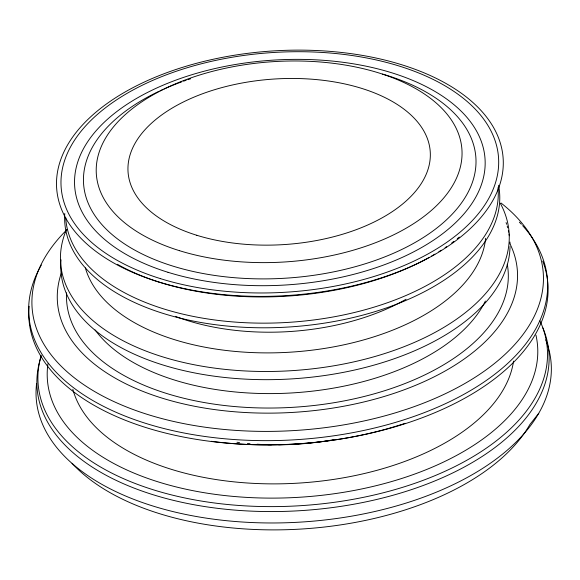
<?xml version="1.0" encoding="UTF-8"?>
<svg xmlns="http://www.w3.org/2000/svg" width="580" height="580" viewBox="0 0 580 580"><rect width="100%" height="100%" fill="white"/><g stroke="black" fill="none" stroke-linecap="round" stroke-linejoin="round"><path stroke-width="0.87" d="M538.74 413.308L529.859 424.56A247.827 135.706 -3.8 0 1 311.699 528.279A247.827 135.706 -3.8 0 1 72.043 463.318M382.568 74.102A196.584 107.641 -3.8 0 1 433.688 230.427A196.584 107.641 -3.8 0 1 140.759 253.293A196.584 107.641 -3.8 0 1 158.369 91.611M159.964 90.857A196.584 107.641 -3.8 0 1 162.378 89.74M164.01 89.001A196.584 107.641 -3.8 0 1 181.815 81.816M183.563 81.193A196.584 107.641 -3.8 0 1 186.202 80.265M187.963 79.67A196.584 107.641 -3.8 0 1 190.624 78.786M497.974 187.681A216.666 118.639 -3.8 0 1 290.783 322.219A216.666 118.639 -3.8 0 1 65.692 217.478M498.583 185.31A217.913 119.321 -3.8 0 1 289.514 326.961A217.913 119.321 -3.8 0 1 64.772 213.476M500.337 203.362A224.764 123.069 -3.8 0 1 290.594 370.743A224.764 123.069 -3.8 0 1 66.432 229.622M509.943 242.041A224.996 123.199 -3.8 0 1 510.009 243.839M510.023 246.529A224.996 123.199 -3.8 0 1 278.487 379.501A224.996 123.199 -3.8 0 1 61.045 259.811M506.079 222.568A224.996 123.199 -3.8 0 1 506.666 224.293M507.203 226.033A224.996 123.199 -3.8 0 1 507.696 227.788M508.348 230.434A224.996 123.199 -3.8 0 1 508.725 232.203M509.059 233.987A224.996 123.199 -3.8 0 1 509.334 235.77M507.275 264.27A221.256 121.147 -3.8 0 1 294.821 407.196A221.256 121.147 -3.8 0 1 66.591 292.871M510.103 244.064A230.492 126.208 -3.8 0 1 294.488 412.3A230.492 126.208 -3.8 0 1 61.553 272.477M500.953 202.964A256.164 140.266 -3.8 0 1 459.585 386.454A256.164 140.266 -3.8 0 1 126.563 407.008A256.164 140.266 -3.8 0 1 66.889 229.752M522.616 225.62A259.912 142.317 -3.8 0 1 304.855 439.075A259.912 142.317 -3.8 0 1 41.347 265.024M519.383 222.162A259.912 142.317 -3.8 0 1 521.347 224.228M542.742 261.123A260.058 142.397 -3.8 0 1 307.994 443.026A260.058 142.397 -3.8 0 1 29.13 306.298M535.956 335.153A245.673 134.524 -3.8 0 1 297.968 497.35A245.673 134.524 -3.8 0 1 47.937 363.805M539.966 320.863A255.2 139.737 -3.8 0 1 303.18 505.513A255.2 139.737 -3.8 0 1 41.231 355.293M542.894 327.954A256.519 140.462 -3.8 0 1 298.207 510.799A256.519 140.462 -3.8 0 1 41.013 356.874M545.722 339.822A258.056 141.303 -3.8 0 1 312.352 521.231A258.056 141.303 -3.8 0 1 36.562 383.779M485.598 238.315A201.731 110.461 -3.8 0 1 294.524 351.893A201.731 110.461 -3.8 0 1 85.369 267.909M513.547 361.115A222.205 121.669 -3.8 0 1 299.483 483.053A222.205 121.669 -3.8 0 1 72.848 389.303M485.38 301.049A206.132 112.868 -3.8 0 1 297.279 392.58A206.132 112.868 -3.8 0 1 95.076 329.904M459.266 237.075A219.298 120.082 -3.8 0 1 457.272 238.699M453.843 241.389A219.298 120.082 -3.8 0 1 451.718 242.976M446.593 246.638A219.298 120.082 -3.8 0 1 445.085 247.667M441.242 250.205A219.298 120.082 -3.8 0 1 438.886 251.698M434.877 254.142A219.298 120.082 -3.8 0 1 431.607 256.055M429.12 257.455A219.298 120.082 -3.8 0 1 117.377 264.291M406.08 299.229A176.61 96.708 -3.8 0 1 175.457 316.383M405.152 423.27A250.886 137.373 -3.8 0 1 402.491 424.154M401.664 424.422A250.886 137.373 -3.8 0 1 211.352 441.286M333.5 439.734A176.639 96.722 -3.8 0 1 278.661 444.809M271.469 444.78A176.639 96.722 -3.8 0 1 267.866 444.7M260.674 444.418A176.639 96.722 -3.8 0 1 257.099 444.215M249.994 443.678A176.639 96.722 -3.8 0 1 247.356 443.439M239.54 442.591A176.639 96.722 -3.8 0 1 236.974 442.264M196.78 235.277A151.438 82.925 -3.8 0 0 430.135 159.137A151.438 82.925 -3.8 0 0 210.489 90.995A151.438 82.925 -3.8 0 0 196.78 235.277M179.51 250.69A183.2 100.311 -3.8 0 0 461.803 158.579A183.2 100.311 -3.8 0 0 196.098 76.139A183.2 100.311 -3.8 0 0 179.51 250.69M168.019 272.303A205.639 112.6 -3.8 0 0 484.887 168.918A205.639 112.6 -3.8 0 0 186.637 76.379A205.639 112.6 -3.8 0 0 168.019 272.303M160.638 278.69A219.189 120.016 -3.8 0 0 498.387 168.483A219.189 120.016 -3.8 0 0 180.481 69.854A219.189 120.016 -3.8 0 0 160.638 278.69M158.224 281.815A223.742 122.51 -3.8 0 0 502.99 169.324A223.742 122.51 -3.8 0 0 178.481 68.643A223.742 122.51 -3.8 0 0 158.224 281.815"/></g></svg>
